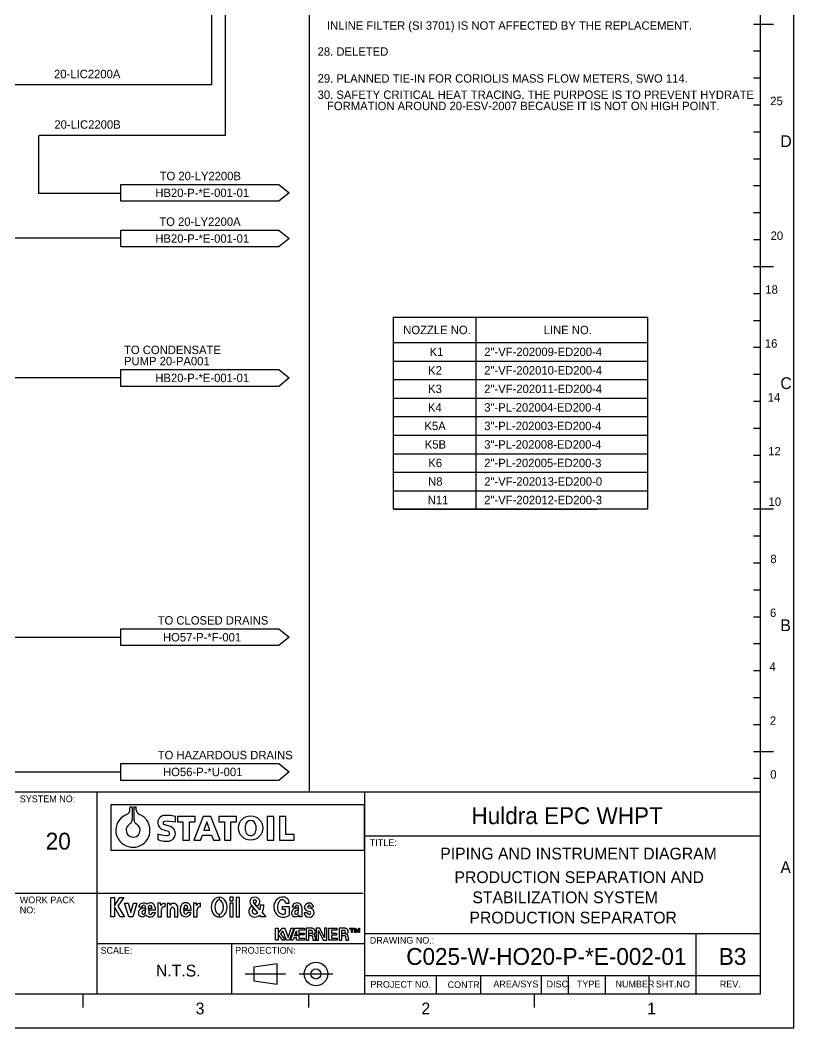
# Model space of a CAD drawing. Extents: x 0 to 840, y 0 to 594.
# Drawn here: x 610.1 to 840, y 0 to 299.2 of the extents above; entities that cross this region are included whole.
import ezdxf

# ---------------------------------------------------------------- set-up
doc = ezdxf.new("R2010")
doc.units = 0
for name, color, linetype in [('01-LIN-025-A', 7, 'Continuous'), ('08-LIN-050-A', 7, 'Continuous'), ('15-LIN-025-PHAN', 7, 'Continuous'), ('18-LIN-025-SP', 7, 'Continuous'), ('35-TXT-025', 7, 'Continuous'), ('36-TXT-035', 7, 'Continuous'), ('37-TXT-050', 7, 'Continuous'), ('39-TXT-100', 7, 'Continuous'), ('40-', 7, 'Continuous'), ('43-', 7, 'Continuous'), ('45-', 7, 'Continuous'), ('47-', 7, 'Continuous'), ('49-LOG-UD', 7, 'Continuous'), ('Default', 7, 'Continuous')]:
    doc.layers.add(name, color=color, linetype=linetype)

msp = doc.modelspace()

# ---------------------------------------------------------------- linework, layer by layer
at = {"layer": '01-LIN-025-A'}
for p, q in [((640, 250.47), (687, 250.47)), ((640, 245.47), (640, 250.47)), ((687, 250.47), (690, 247.97)), ((687, 245.47), (640, 245.47)), ((690, 247.97), (687, 245.47)), ((640, 236.9), (687, 236.9)), ((640, 231.9), (640, 236.9)), ((687, 236.9), (690, 234.4)), ((690, 234.4), (687, 231.9)), ((687, 231.9), (640, 231.9)), ((640, 195.5), (687, 195.5)), ((640, 190.5), (640, 195.5)), ((687, 195.5), (690, 193)), ((690, 193), (687, 190.5)), ((687, 190.5), (640, 190.5)), ((640, 118.5), (687, 118.5)), ((640, 113.5), (640, 118.5)), ((687, 118.5), (690, 116)), ((690, 116), (687, 113.5)), ((687, 113.5), (640, 113.5)), ((640, 78.5), (687, 78.5)), ((640, 73.5), (640, 78.5)), ((687, 78.5), (690, 76)), ((690, 76), (687, 73.5)), ((687, 73.5), (640, 73.5))]:
    msp.add_line(p, q, dxfattribs=at)
at = {"layer": '08-LIN-050-A'}
msp.add_line((413, 76), (640, 76), dxfattribs=at)
at = {"layer": '15-LIN-025-PHAN'}
msp.add_line((696, 585), (696, 70), dxfattribs=at)
at = {"layer": '18-LIN-025-SP'}
for p, q in [((667, 349), (667, 280)), ((671, 349), (671, 265)), ((667, 280), (605.51, 280)), ((615.52, 265), (615.52, 247.76)), ((671, 265), (615.76, 265)), ((640, 193), (467, 193)), ((512, 116), (640, 116))]:
    msp.add_line(p, q, dxfattribs=at)
at = {"layer": '35-TXT-025'}
for p, q in [((745.5, 211), (745.5, 154)), ((721, 203.5), (796.5, 203.5)), ((721, 198), (796.5, 198)), ((721, 192.5), (796.5, 192.5)), ((721, 187), (796.5, 187)), ((721, 181.5), (796.5, 181.5)), ((721, 176), (796.5, 176)), ((721, 170.5), (796.5, 170.5)), ((721, 165), (796.5, 165)), ((721, 159.5), (796.5, 159.5)), ((721, 154), (781.5, 154))]:
    msp.add_line(p, q, dxfattribs=at)
msp.add_lwpolyline([(796.5, 211), (796.5, 154), (721, 154), (721, 211), (796.5, 211)], dxfattribs=at)
at = {"layer": '43-'}
for p, q in [((677, 16), (689, 16)), ((693, 16), (703, 16)), ((712.5, 15.5), (830, 15.5))]:
    msp.add_line(p, q, dxfattribs=at)
for points in [[(0, 594), (0, 0), (840, 0), (840, 594)], [(679.5, 14), (686.5, 13), (686.5, 19), (679.5, 18)]]:
    msp.add_lwpolyline(points, close=True, dxfattribs=at)
for points in [[(830, 298), (828, 298)], [(834, 298), (830, 298)], [(830, 290), (828, 290)], [(830, 282), (828, 282)], [(830, 274), (828, 274)], [(830, 266), (828, 266)], [(830, 258), (828, 258)], [(830, 250), (828, 250)], [(830, 242), (828, 242)], [(830, 234), (828, 234)], [(830, 226), (828, 226)], [(834, 226), (830, 226)], [(830, 218), (828, 218)], [(830, 210), (828, 210)], [(830, 202), (828, 202)], [(830, 194), (828, 194)], [(830, 186), (828, 186)], [(830, 178), (828, 178)], [(830, 170), (828, 170)], [(830, 162), (828, 162)], [(830, 154), (828, 154)], [(834, 154), (830, 154)], [(830, 146), (828, 146)], [(830, 138), (828, 138)], [(830, 130), (828, 130)], [(830, 122), (828, 122)], [(830, 114), (828, 114)], [(830, 106), (828, 106)], [(830, 98), (828, 98)], [(830, 90), (828, 90)], [(830, 82), (828, 82)], [(834, 82), (830, 82)], [(830, 74), (828, 74)], [(830, 70), (828, 70)], [(673, 10), (673, 25)], [(733.85, 9.9), (733.85, 15.4)], [(747, 10), (747, 15.5)], [(765, 10), (765, 15.5)], [(773, 10), (773, 15.5)], [(784, 10), (784, 15.5)], [(797, 10), (797, 15.5)], [(628.72, 10), (628.72, 6)], [(695.8, 10), (695.8, 6)], [(762.88, 10), (762.88, 6)]]:
    msp.add_lwpolyline(points, dxfattribs=at)
for radius in [3.5, 1.5]:
    msp.add_circle((698, 16), radius, dxfattribs=at)
at = {"layer": '45-'}
for p, q in [((830, 70), (25, 70)), ((712.5, 57), (830, 57)), ((712.5, 28), (830, 28)), ((811, 10), (811, 28))]:
    msp.add_line(p, q, dxfattribs=at)
msp.add_lwpolyline([(25, 585), (830, 585), (830, 10), (25, 10)], close=True, dxfattribs=at)
for points in [[(633, 10), (633, 70)], [(712.5, 10), (712.5, 70)], [(608, 40), (712, 40)], [(633, 25), (712.5, 25)]]:
    msp.add_lwpolyline(points, dxfattribs=at)
at = {"layer": '47-'}
for p, q in [((677.1, 58.6), (677.1, 60.09)), ((680.1, 60.07), (680.1, 58.6))]:
    msp.add_line(p, q, dxfattribs=at)
for points in [[(637.05, 52.74), (712.45, 52.74), (712.45, 66.24), (637.05, 66.24)], [(656.25, 62.75), (654.79, 63.02), (654.05, 63.09), (653.31, 63.1), (652.68, 63.02), (652.11, 62.84), (651.7, 62.59), (651.4, 62.23), (651.04, 61.48), (651, 60.86), (651.15, 60.17), (651.5, 59.59), (652.15, 59.04), (652.76, 58.78), (653.34, 58.64), (653.87, 58.48), (654.07, 58.4), (654.34, 58.17), (654.42, 57.75), (654.36, 57.35), (654.19, 57.14), (653.81, 57.06), (653.36, 57.06), (652.8, 57.1), (652.17, 57.2), (651.71, 57.31), (651, 57.54), (651, 55.94), (651.84, 55.63), (652.83, 55.45), (653.54, 55.43), (654.3, 55.43), (654.93, 55.61), (655.56, 56.07), (655.91, 56.48), (656.12, 56.86), (656.21, 57.22), (656.27, 57.59), (656.2, 58.11), (655.85, 58.92), (655.42, 59.45), (654.74, 59.83), (653.25, 60.24), (653.02, 60.29), (652.8, 60.43), (652.75, 60.52), (652.75, 61.16), (652.87, 61.32), (653.13, 61.42), (653.76, 61.46), (654.64, 61.4), (655.38, 61.32), (656.25, 61.14)], [(658.5, 55.74), (660.45, 55.74), (660.45, 61.14), (662.1, 61.14), (662.1, 62.79), (656.85, 62.79), (656.85, 61.14), (658.5, 61.14)], [(661.72, 55.74), (663.67, 55.74), (664.27, 57.24), (666.97, 57.24), (667.57, 55.74), (669.52, 55.74), (666.75, 62.79), (664.5, 62.79)], [(664.65, 58.74), (666.45, 58.74), (665.55, 61.14)], [(670.8, 55.74), (672.75, 55.74), (672.75, 61.14), (674.4, 61.14), (674.4, 62.79), (669.15, 62.79), (669.15, 61.14), (670.8, 61.14)], [(683.55, 55.74), (685.5, 55.74), (685.5, 62.79), (683.55, 62.79)], [(687.15, 62.79), (687.15, 55.74), (691.5, 55.74), (691.5, 57.39), (689.1, 57.39), (689.1, 62.79)]]:
    msp.add_lwpolyline(points, close=True, dxfattribs=at)
for points in [[(642.72, 65.01), (642.76, 65.63), (643.39, 65.64), (643.39, 61.89)], [(643.98, 61.81), (643.95, 65.64), (644.54, 65.63)]]:
    msp.add_lwpolyline(points, dxfattribs=at)
msp.add_circle((678.6, 59.34), 3.6, dxfattribs=at)
for centre, radius, start, end in [((643.59, 58.65), 5.06, 113.7635, 188.3203), ((641.21, 64.77), 1.52, 282.852, 9.044), ((646.49, 65.41), 1.97, 173.4672, 187.7155), ((645.83, 65.04), 1.3, 175.3061, 197.185), ((645.9, 64.8), 1.31, 186.1278, 222.8283), ((646.18, 64.84), 1.56, 216.8773, 246.654), ((644.47, 61.38), 2.3, 55.6515, 61.5466), ((644.61, 60.4), 3.11, 48.0526, 68.1437), ((643.63, 58.7), 2.03, 124.5855, 237.1816), ((645.05, 57.76), 3.67, 125.9617, 134.5122), ((643.7, 58.69), 2.06, 235.4877, 40.7807), ((645.9, 57.6), 4.34, 130.4962, 133.846), ((641.95, 61.79), 1.44, 321.7423, 3.762), ((645.2, 61.71), 1.23, 175.3152, 221.2166), ((645.2, 61.51), 1.1, 213.3486, 238.4905), ((644.05, 59.53), 1.19, 43.3303, 60.8198), ((646.02, 61.25), 1.43, 219.3244, 237.8771), ((644.97, 60.04), 3.18, 37.2435, 57.2587), ((644.77, 59.44), 3.71, 20.1397, 42.7842), ((646.06, 59.56), 2.49, 13.5176, 27.6966), ((645.82, 59.21), 2.82, 6.0766, 19.2842), ((678.6, 60.08), 1.5, 359.7594, 179.7594), ((643.63, 58.74), 5.11, 189.1914, 319.9278), ((643.47, 58.69), 5.21, 321.413, 9.0237), ((678.6, 58.59), 1.5, 179.7594, 0.2406)]:
    msp.add_arc(centre, radius, start, end, dxfattribs=at)
at = {"layer": '49-LOG-UD'}
for p, q in [((647.32, 35.55), (647.32, 35.99)), ((648.3, 35.47), (648.3, 35.99)), ((651.96, 36.98), (651.07, 36.98)), ((651.07, 36.98), (651.07, 33)), ((651.96, 36.31), (651.96, 36.98)), ((653.17, 35.97), (653.17, 36.96)), ((662.55, 36.98), (661.66, 36.98)), ((661.66, 36.98), (661.66, 33)), ((662.55, 36.31), (662.55, 36.98)), ((663.75, 35.97), (663.75, 36.96)), ((669.25, 38.79), (669.25, 37.97)), ((669.25, 38.79), (669.25, 37.97)), ((678.96, 36.3), (679.57, 35.58)), ((679.57, 35.58), (678.96, 36.3)), ((679.73, 36.83), (679.41, 37.24)), ((680.2, 37.26), (679.73, 36.83)), ((680.42, 36.08), (679.73, 36.83)), ((679.73, 36.83), (680.42, 36.08)), ((680.38, 36.13), (681.35, 35)), ((681.56, 36.52), (682.5, 36.52)), ((688.04, 36.03), (690.03, 36.03)), ((688.04, 35.13), (688.04, 36.03)), ((690.04, 36.94), (689.03, 36.94)), ((690.03, 36.03), (690.03, 33.37)), ((692.86, 35.55), (692.86, 35.99)), ((696.44, 35.93), (697.31, 35.93)), ((646.39, 35.85), (645.38, 35.85)), ((647.32, 35.55), (647.34, 34.91)), ((647.34, 34.91), (647.32, 35.55)), ((648.31, 34.91), (648.3, 35.47)), ((649.3, 35.47), (648.3, 35.47)), ((648.3, 35.47), (648.31, 34.91)), ((650.35, 34.91), (648.31, 34.91)), ((648.31, 34.91), (648.31, 34.24)), ((649.34, 34.24), (650.35, 34.24)), ((651.07, 33), (652.11, 33)), ((652.11, 33), (652.11, 35.14)), ((657.73, 34.33), (657.73, 35.58)), ((660.79, 34.84), (658.68, 34.84)), ((658.74, 35.58), (658.74, 35.44)), ((658.74, 34.83), (658.74, 35.44)), ((658.74, 35.44), (659.94, 35.44)), ((658.74, 35.44), (658.74, 34.83)), ((660.86, 34.83), (658.74, 34.83)), ((658.74, 34.83), (658.74, 34.33)), ((659.93, 34.33), (660.86, 34.33)), ((659.94, 35.44), (659.94, 35.58)), ((660.79, 35.48), (660.79, 34.84)), ((660.86, 35.58), (660.86, 34.83)), ((661.66, 33), (662.69, 33)), ((662.69, 33), (662.69, 35.14)), ((669.25, 33.75), (669.25, 32.91)), ((669.25, 33.75), (669.25, 32.91)), ((680.74, 34.19), (679.57, 35.58)), ((681.76, 33), (681.35, 33.49)), ((683.09, 33), (681.76, 33)), ((682, 34.25), (683.09, 33)), ((688.99, 35.13), (688.04, 35.13)), ((688.99, 33.93), (688.99, 35.13)), ((691.93, 35.85), (690.92, 35.85)), ((692.86, 35.55), (692.75, 34.91)), ((692.75, 34.91), (692.86, 35.55)), ((692.99, 33), (692.99, 33.53)), ((693.79, 33), (692.99, 33)), ((693.79, 35.85), (693.79, 33)), ((695.43, 34.19), (694.49, 34.19)), ((695.39, 34.79), (696.24, 34.52)), ((696.58, 35.4), (695.72, 35.67)), ((686, 26), (686, 29.56)), ((686, 29.56), (686.76, 29.56)), ((686.76, 29.56), (686.76, 28.02)), ((686.76, 28.02), (687.92, 29.56)), ((688.02, 26), (686.76, 27.84)), ((686.76, 27.84), (686.76, 26)), ((688.21, 28.83), (687.52, 27.96)), ((687.52, 27.96), (688.9, 26)), ((687.92, 29.56), (688.76, 29.57)), ((689.24, 26.01), (688.21, 28.83)), ((688.76, 29.57), (689.71, 26.78)), ((689.71, 26.78), (690.62, 29.57)), ((691.4, 29.57), (690.09, 26.01)), ((690.44, 26), (691.75, 29.59)), ((690.62, 29.57), (691.4, 29.57)), ((691.67, 27.37), (692.18, 28.85)), ((692.18, 27.37), (691.67, 27.37)), ((691.75, 29.59), (694.56, 29.59)), ((692.18, 28.85), (692.18, 27.37)), ((692.96, 27.58), (692.18, 27.37)), ((692.18, 27.37), (692.96, 27.58)), ((694.56, 29), (692.96, 29)), ((692.96, 29), (692.96, 28.15)), ((692.96, 28.15), (694.46, 28.15)), ((694.46, 27.58), (692.96, 27.58)), ((692.96, 27.58), (692.96, 26.62)), ((694.46, 28.15), (694.46, 27.58)), ((694.56, 29.59), (694.56, 29)), ((696.59, 29.56), (695.11, 29.56)), ((695.11, 29.56), (695.11, 26)), ((695.86, 28.01), (695.86, 29.01)), ((695.86, 29.01), (696.59, 29.01)), ((695.86, 27.44), (695.86, 28.01)), ((696.59, 28.01), (695.86, 28.01)), ((695.86, 28.01), (695.86, 27.44)), ((695.86, 26), (695.86, 27.44)), ((695.86, 27.44), (696.75, 27.44)), ((696.95, 27.19), (697.08, 26)), ((699.2, 29.56), (698.1, 29.56)), ((698.1, 29.56), (698.1, 26)), ((698.78, 26), (698.78, 28.95)), ((698.78, 28.95), (700.17, 26)), ((700.54, 26.7), (699.2, 29.56)), ((701.22, 29.56), (700.54, 29.56)), ((700.54, 29.56), (700.54, 26.7)), ((701.22, 26), (701.22, 29.56)), ((701.88, 26), (701.88, 29.56)), ((701.88, 29.56), (704.25, 29.56)), ((704.25, 28.97), (702.65, 28.97)), ((702.65, 28.97), (702.65, 28.13)), ((702.65, 28.13), (704.14, 28.13)), ((704.14, 27.55), (702.65, 27.55)), ((702.65, 27.55), (702.65, 26.59)), ((704.14, 28.13), (704.14, 27.55)), ((704.25, 29.56), (704.25, 28.97)), ((706.38, 29.56), (704.91, 29.56)), ((704.91, 29.56), (704.91, 26)), ((705.65, 28.01), (705.65, 29.01)), ((705.65, 29.01), (706.38, 29.01)), ((705.65, 27.44), (705.65, 28.01)), ((706.38, 28.01), (705.65, 28.01)), ((705.65, 28.01), (705.65, 27.44)), ((705.65, 26), (705.65, 27.44)), ((705.65, 27.44), (706.54, 27.44)), ((706.75, 27.19), (706.88, 26)), ((709.73, 29.15), (709.73, 29.56)), ((709.73, 29.56), (710.22, 28.74)), ((710.22, 28.34), (709.73, 29.15)), ((710.22, 28.74), (710.71, 29.56)), ((710.71, 29.15), (710.22, 28.34)), ((710.71, 29.56), (710.71, 29.15)), ((686.76, 26), (686, 26)), ((688.9, 26), (688.02, 26)), ((690.09, 26.01), (689.24, 26.01)), ((691.18, 26), (690.44, 26)), ((691.45, 26.77), (691.18, 26)), ((692.19, 26.77), (691.45, 26.77)), ((692.19, 26.03), (692.19, 26.77)), ((694.62, 26.03), (692.19, 26.03)), ((692.96, 26.62), (694.62, 26.62)), ((694.62, 26.62), (694.62, 26.03)), ((695.11, 26), (695.86, 26)), ((697.08, 26), (697.96, 26)), ((697.96, 26), (697.88, 26.15)), ((698.1, 26), (698.78, 26)), ((700.17, 26), (701.22, 26)), ((704.3, 26), (701.88, 26)), ((702.65, 26.59), (704.3, 26.59)), ((704.3, 26.59), (704.3, 26)), ((704.91, 26), (705.65, 26)), ((706.88, 26), (707.76, 26)), ((707.76, 26), (707.67, 26.15))]:
    msp.add_line(p, q, dxfattribs=at)
for points in [[(638.11, 35.95), (638.11, 33), (637.05, 33), (637.05, 38.69), (638.11, 38.69), (638.11, 36.24), (639.74, 38.69), (640.93, 38.69), (639.18, 36.14), (641.11, 33), (639.87, 33)], [(642.43, 33), (641.17, 36.98), (642.22, 36.98), (643.02, 34.27), (643.84, 36.98), (644.8, 36.98), (643.56, 33)], [(672.4, 37.69), (673.41, 37.69), (673.41, 38.79), (672.4, 38.79)], [(672.4, 33), (673.41, 33), (673.41, 36.98), (672.4, 36.98)], [(674.32, 33), (675.33, 33), (675.33, 38.69), (674.32, 38.69)], [(708.05, 29.56), (709.27, 29.56), (709.27, 29.32), (708.05, 29.32)], [(708.54, 28.34), (708.54, 29.56), (708.78, 29.56), (708.78, 28.34)], [(709.48, 28.34), (709.48, 29.56), (709.73, 29.56), (709.73, 28.34)], [(710.71, 28.34), (710.71, 29.56), (710.95, 29.56), (710.95, 28.34)]]:
    msp.add_lwpolyline(points, close=True, dxfattribs=at)
for points in [[(654.7, 36.38), (654.7, 36.96), (653.76, 36.96), (653.76, 33)], [(653.76, 33), (654.77, 33), (654.77, 35.13)], [(655.98, 35.13), (655.98, 33), (656.98, 33), (656.98, 35.56)]]:
    msp.add_lwpolyline(points, dxfattribs=at)
for centre, radius, start, end in [((646.46, 35.93), 1.08, 104.7481, 184.1479), ((646.8, 35.22), 1.86, 54.7804, 109.3391), ((646.85, 35.94), 0.469, 6.6836, 190.6981), ((648.82, 35.78), 1.35, 26.5135, 134.567), ((648.76, 35.87), 0.476, 13.5225, 164.7773), ((648.28, 35.58), 1.02, 354.0584, 22.957), ((647.37, 35.04), 2.98, 357.5453, 26.8712), ((653.03, 35.81), 1.18, 83.4029, 154.8941), ((652.98, 35.11), 0.872, 77.4778, 178.0625), ((655.72, 35.78), 1.19, 43.5759, 149.4658), ((655.37, 35.54), 1.61, 0.7547, 41.0336), ((663.61, 35.81), 1.18, 83.4029, 154.8941), ((663.56, 35.11), 0.872, 77.4778, 178.0625), ((679.69, 37.44), 1.34, 82.3173, 237.152), ((679.8, 37.56), 0.498, 324.1758, 219.1936), ((679.95, 37.42), 1.36, 288.4438, 93.5142), ((676.56, 36.45), 5, 343.1345, 0.8807), ((678.25, 36.27), 4.26, 331.714, 3.4414), ((689.48, 35.8), 2.94, 136.3133, 207.2937), ((687.97, 36.97), 1.06, 358.1877, 125.9768), ((688.26, 37.05), 1.78, 356.4691, 101.5547), ((692.39, 35.94), 0.469, 6.6836, 190.6981), ((695.94, 35.66), 1.4, 10.9711, 169.0289), ((695.69, 35.88), 1.13, 177.5097, 254.6658), ((695.97, 35.93), 0.461, 0, 180), ((695.93, 36.05), 0.437, 196.0515, 241.4891), ((646.61, 34.13), 1.38, 118.4939, 209.2569), ((646.4, 34.29), 1.29, 220.2197, 324.2947), ((647.11, 32.37), 3.19, 86.1855, 111.16), ((646.75, 34.23), 0.521, 139.2904, 297.2376), ((647.16, 33.83), 1.09, 80.592, 137.4805), ((646.33, 34.58), 1.04, 309.0738, 15.0619), ((648.73, 34.69), 1.72, 221.991, 317.0467), ((648.83, 34.2), 0.517, 175.6112, 4.3888), ((648.4, 34.78), 2.02, 321.4605, 344.5291), ((655.37, 35.14), 0.606, 0, 180), ((688.21, 35.37), 1.63, 214.1616, 298.1895), ((688.28, 36.4), 3.5, 266.853, 299.9668), ((692.15, 34.13), 1.38, 118.4939, 209.2569), ((691.94, 34.29), 1.29, 220.2197, 324.2947), ((692.64, 32.37), 3.19, 86.1855, 111.16), ((692.16, 34.23), 0.521, 139.2904, 297.2376), ((692.57, 33.83), 1.09, 80.592, 137.4805), ((691.74, 34.58), 1.04, 309.0738, 15.0619), ((696.01, 34.07), 0.506, 5.6578, 61.8414), ((696.34, 34.31), 1.11, 353.8829, 77.9736), ((696.69, 27.84), 1.72, 76.1882, 93.6005), ((696.54, 28.51), 0.504, 275.466, 84.534), ((696.64, 27.14), 0.316, 9.5589, 71.0009), ((696.94, 28.65), 0.882, 281.44, 79.2303), ((697.12, 27.2), 0.585, 355.481, 90.8956), ((702.01, 27.38), 4.31, 183.0716, 196.6255), ((706.49, 27.84), 1.72, 76.1882, 93.6005), ((706.33, 28.51), 0.504, 275.466, 84.534), ((706.44, 27.14), 0.316, 9.5589, 71.0009), ((706.74, 28.65), 0.882, 281.44, 79.2303), ((706.92, 27.2), 0.585, 355.481, 90.8956), ((711.81, 27.38), 4.31, 183.0716, 196.6255)]:
    msp.add_arc(centre, radius, start, end, dxfattribs=at)
for centre, major_axis, ratio, start_param, end_param in [((659.3, 35.58), (0, -1.58), 0.990496, 1.570796, 4.712389), ((659.34, 35.58), (0, 0.86), 0.696509, 4.712389, 7.853982), ((669.25, 35.85), (0, -2.94), 0.807461, 3.141593, 6.283185), ((669.25, 35.86), (0, 2.11), 0.595921, 0, 3.141593), ((669.25, 35.85), (0, -2.94), 0.807461, 0, 3.141593), ((669.25, 35.86), (0, 2.11), 0.595921, 3.141593, 6.283185), ((680.15, 34.9), (-1.72, -1.46), 0.820526, 4.712389, 7.853982), ((688, 35.85), (-0.09, 2.94), 0.865979, 0, 3.141593), ((692.35, 35.85), (1.43, 0), 0.860026, 0, 3.141593), ((659.3, 34.33), (-1.56, 0), 0.851785, 0, 3.141593), ((659.34, 34.33), (-0.596, 0), 0.934171, 0, 3.141593), ((680.16, 34.87), (0.935, 0.779), 0.757583, 1.570796, 4.712389), ((695.97, 34.19), (1.48, 0), 0.865983, 3.141593, 6.283185), ((695.97, 34.16), (0.54, -0.033), 0.881638, 3.141593, 6.283185)]:
    msp.add_ellipse(centre, major_axis=major_axis, ratio=ratio, start_param=start_param, end_param=end_param, dxfattribs=at)
at = {"layer": 'Default'}
for p, q in [((639.96, 247.76), (615.52, 247.76)), ((639.96, 234.51), (605.99, 234.51))]:
    msp.add_line(p, q, dxfattribs=at)

# ---------------------------------------------------------------- texts
at = {"layer": '35-TXT-025'}
for s, p in [('   INLINE FILTER (SI 3701) IS NOT AFFECTED BY THE REPLACEMENT.', (698.5, 296.4)), ('28. DELETED', (698.5, 288.68)), ('20-LIC2200A', (620.19, 282)), ('29. PLANNED TIE-IN FOR CORIOLIS MASS FLOW METERS, SWO 114.', (698.5, 280.68)), ('30. SAFETY CRITICAL HEAT TRACING. THE PURPOSE IS TO PREVENT HYDRATE', (698.5, 275.84)), ('   FORMATION AROUND 20-ESV-2007 BECAUSE IT IS NOT ON HIGH POINT.', (698.5, 272.52)), ('20-LIC2200B', (620.29, 267)), ('TO 20-LY2200B', (651.56, 251.72)), ('HB20-P-*E-001-01', (650.28, 246.72)), ('TO 20-LY2200A', (651.46, 238.15)), ('HB20-P-*E-001-01', (650.28, 233.15)), ('NOZZLE NO.', (723.94, 206)), ('LINE NO.', (765.68, 206)), ('TO CONDENSATE', (640.98, 200.08)), ('K1', (731.77, 199.5)), ('2"-VF-202009-ED200-4', (748, 199.5)), ('PUMP 20-PA001', (640.98, 196.75)), ('K2', (731.34, 194)), ('2"-VF-202010-ED200-4', (748, 194)), ('HB20-P-*E-001-01', (650.28, 191.75)), ('K3', (731.34, 188.5)), ('2"-VF-202011-ED200-4', (748, 188.5)), ('3"-PL-202004-ED200-4', (748, 183)), ('K4', (731.29, 183)), ('K5A', (730.24, 177.5)), ('3"-PL-202003-ED200-4', (748, 177.5)), ('K5B', (730.35, 172)), ('3"-PL-202008-ED200-4', (748, 172)), ('K6', (731.39, 166.5)), ('2"-PL-202005-ED200-3', (748, 166.5)), ('N8', (731.34, 161)), ('2"-VF-202013-ED200-0', (748, 161)), ('N11', (731.2, 155.5)), ('2"-VF-202012-ED200-3', (748, 155.5)), ('TO CLOSED DRAINS', (650.97, 119.75)), ('HO57-P-*F-001', (652.55, 114.75)), ('TO HAZARDOUS DRAINS', (650.99, 79.75)), ('HO56-P-*U-001', (652.57, 74.75))]:
    msp.add_text(s, height=2.5, dxfattribs=at).set_placement(p)
at = {"layer": '36-TXT-035'}
for s, p in [('PIPING AND INSTRUMENT DIAGRAM', (734.93, 50)), ('PRODUCTION SEPARATION AND', (739.17, 43)), ('STABILIZATION SYSTEM', (744.48, 37)), ('PRODUCTION SEPARATOR', (743.61, 31)), ('N.T.S.', (650.46, 15.25))]:
    msp.add_text(s, height=3.5, dxfattribs=at).set_placement(p)
at = {"layer": '37-TXT-050'}
for s, p in [('Huldra EPC WHPT', (744.21, 60.5)), ('20', (617.72, 52.95)), ('C025-W-HO20-P-*E-002-01', (724.84, 18.7)), ('B3', (817.72, 18.7))]:
    msp.add_text(s, height=5, dxfattribs=at).set_placement(p)
at = {"layer": '39-TXT-100'}
for s, height, p in [('25', 2.5, (832.98, 274)), ('20', 2.5, (833.1, 234)), ('18', 2.5, (831.52, 218)), ('16', 2.5, (831.39, 202)), ('14', 2.5, (832.24, 186)), ('12', 2.5, (832.38, 170)), ('10', 2.5, (832.49, 155)), ('8', 2.5, (833.01, 138)), ('6', 2.5, (832.89, 122)), ('4', 2.5, (832.74, 106)), ('2', 2.5, (832.88, 90)), ('0', 2.5, (832.99, 74)), ('SYSTEM NO:', 2, (610, 67)), ('TITLE:', 2, (714, 54)), ('WORK PACK', 2, (610, 37)), ('NO:', 2, (610, 34)), ('DRAWING NO.:', 2, (714, 25)), ('SCALE:', 2, (634, 22)), ('PROJECTION:', 2, (674, 22)), ('PROJECT NO.', 2, (714.19, 11.92)), ('CONTR.', 2, (737.12, 11.81)), ('AREA/SYS', 2, (750.73, 12.01)), ('DISC.', 2, (766.53, 12)), ('TYPE', 2, (775.53, 12)), ('NUMBER', 2, (787, 12)), ('SHT.NO', 2, (799, 12)), ('REV.', 2, (818, 12))]:
    msp.add_text(s, height=height, dxfattribs=at).set_placement(p)
at = {"layer": '40-'}
for s, p in [('D', (836, 261.56)), ('C', (836, 189.69)), ('B', (836, 117.81)), ('A', (836, 45.94)), ('3', (662.26, 4)), ('2', (729.34, 4)), ('1', (796.42, 4))]:
    msp.add_text(s, height=3.5, dxfattribs=at).set_placement(p)

doc.saveas('drawing.dxf')
